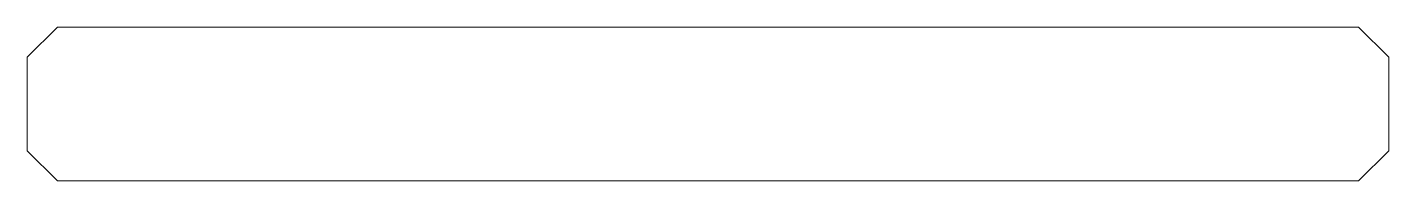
# Model space of a CAD drawing. Header units: inches. Extents: x -2.25 to 2.26, y -2.48 to -1.97.
import ezdxf

# ---------------------------------------------------------------- set-up
doc = ezdxf.new("R2010")
doc.units = ezdxf.units.IN
doc.header["$MEASUREMENT"] = 0

msp = doc.modelspace()

# ---------------------------------------------------------------- linework, layer by layer
at = {"color": 7, "linetype": 'Continuous', "lineweight": 15}
for p, q in [((-2.155, -1.9741), (-2.255, -2.0741)), ((2.155, -1.9741), (-2.155, -1.9741)), ((2.255, -2.0741), (2.155, -1.9741)), ((-2.255, -2.0741), (-2.255, -2.3841)), ((2.255, -2.3841), (2.255, -2.0741)), ((-2.255, -2.3841), (-2.155, -2.4841)), ((2.155, -2.4841), (2.255, -2.3841)), ((-2.155, -2.4841), (2.155, -2.4841))]:
    msp.add_line(p, q, dxfattribs=at)

doc.saveas('drawing.dxf')
